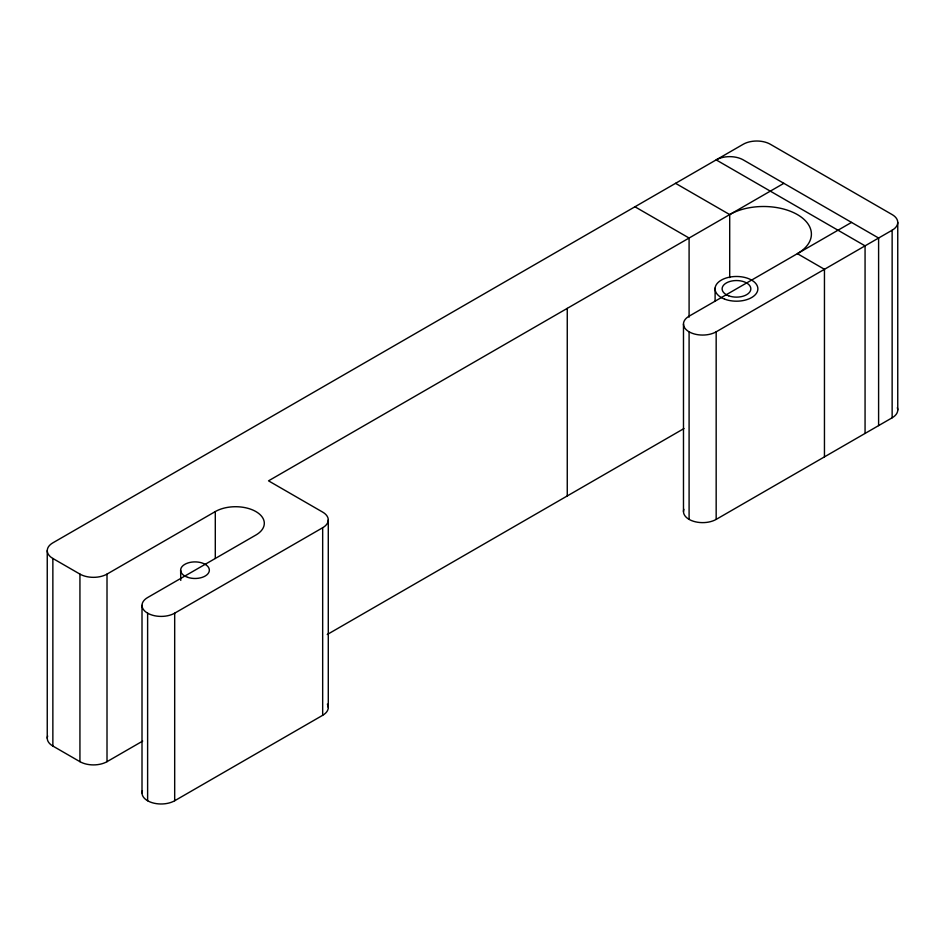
<?xml version="1.0" encoding="UTF-8"?>
<svg xmlns="http://www.w3.org/2000/svg" width="945" height="945" viewBox="0 0 945 945"><rect width="100%" height="100%" fill="white"/><g stroke="black" fill="none" stroke-linecap="round" stroke-linejoin="round"><path stroke-width="1.42" d="M47.25 738.222L47.25 550.651M142.01 792.938L142.01 605.355M328.281 519.927L328.281 707.498M683.483 324.005L683.483 511.576M897.75 409.976L897.75 222.406M683.885 509.32A19.148 11.056 0 0 0 693.524 521.297A19.148 11.056 0 0 0 716.168 519.396L892.139 417.796L892.139 230.226A19.148 11.056 0 0 0 892.139 214.586L770.317 144.254A19.148 11.056 0 0 0 743.242 144.254L52.861 542.843A19.148 11.056 0 0 0 52.861 558.471L79.935 574.099A19.148 11.056 0 0 0 107.009 574.099L215.295 511.576A28.716 16.585 0 0 1 255.906 511.576A28.716 16.585 0 0 1 255.906 535.024L147.621 597.547A19.148 11.056 0 0 0 147.621 613.175L147.621 800.746M783.842 183.33L268.522 480.84L322.67 512.107A19.148 11.056 0 0 1 322.67 527.735L322.67 715.306L174.683 800.746A19.148 11.056 0 0 1 152.039 802.659A19.148 11.056 0 0 1 142.411 790.67M147.621 613.175A19.148 11.056 0 0 0 174.683 613.175L322.67 527.735M851.528 222.406L689.094 316.185A19.148 11.056 0 0 0 689.094 331.825L689.094 519.396M689.094 331.825A19.148 11.056 0 0 0 716.168 331.825L892.139 230.226M47.652 735.966A19.148 11.056 0 0 0 52.861 746.042L79.935 761.67A19.148 11.056 0 0 0 107.009 761.67L142.683 741.081M327.253 634.508L684.015 428.534M675.557 183.33L729.705 214.586A47.864 27.629 0 0 1 797.379 214.586A47.864 27.629 0 0 1 797.379 253.662L824.453 269.301L824.453 456.872M634.945 206.778L689.094 238.034L689.094 317.166M180.637 570.189L180.767 580.407M878.602 425.604L878.602 238.034L743.242 159.882A19.148 11.056 0 0 0 716.168 159.882L865.065 245.854L865.065 433.424M729.705 214.586L729.705 277.606M716.168 331.825L716.168 519.396M715.105 288.048L715.105 301.231M567.26 308.377L567.26 495.948M215.295 511.576L215.295 558.471M174.683 613.175L174.683 800.746M107.009 574.099L107.009 761.67M79.935 574.099L79.935 761.67M52.861 558.471L52.861 746.042M327.383 704.143A19.148 11.056 0 0 1 322.67 715.306M897.348 407.708A19.148 11.056 0 0 1 892.139 417.796M187.819 577.371A14.352 8.292 0 0 0 209.353 570.189A14.352 8.292 0 0 0 187.819 563.007A14.352 8.292 0 0 0 187.819 577.371M728.666 295.797A14.352 8.292 0 0 0 750.814 289.253A14.352 8.292 0 0 0 729.93 281.456A14.352 8.292 0 0 0 728.666 295.797M724.602 299.116A21.404 12.356 0 0 0 757.831 289.631A21.404 12.356 0 0 0 726.977 277.759A21.404 12.356 0 0 0 724.602 299.116"/></g></svg>
